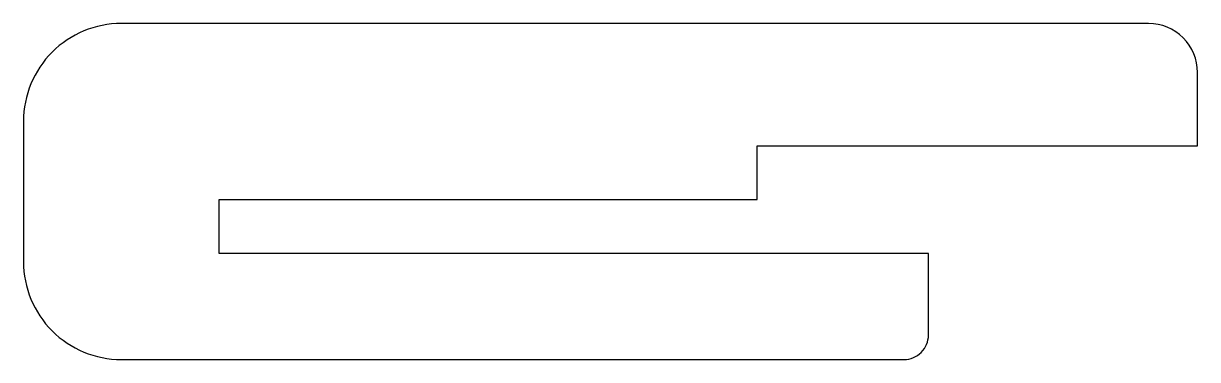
# Model space of a CAD drawing. Header units: inches. Extents: x 2.56 to 4.96, y 0.72 to 1.41.
import ezdxf

# ---------------------------------------------------------------- set-up
doc = ezdxf.new("R2010")
doc.units = ezdxf.units.IN
doc.layers.get('0').update_dxf_attribs({"linetype": 'CONTINUOUS'})

msp = doc.modelspace()

# ---------------------------------------------------------------- linework, layer by layer
msp.add_lwpolyline([(4.41, 0.94), (2.96, 0.94), (2.96, 1.05), (4.06, 1.05), (4.06, 1.16), (4.96, 1.16), (4.96, 1.31, 0.414214), (4.86, 1.41), (2.76, 1.41, 0.414214), (2.56, 1.21), (2.56, 0.923, 0.414214), (2.76, 0.723), (4.36, 0.723, 0.414214), (4.41, 0.773)], format="xyb", close=True)

doc.saveas('drawing.dxf')
